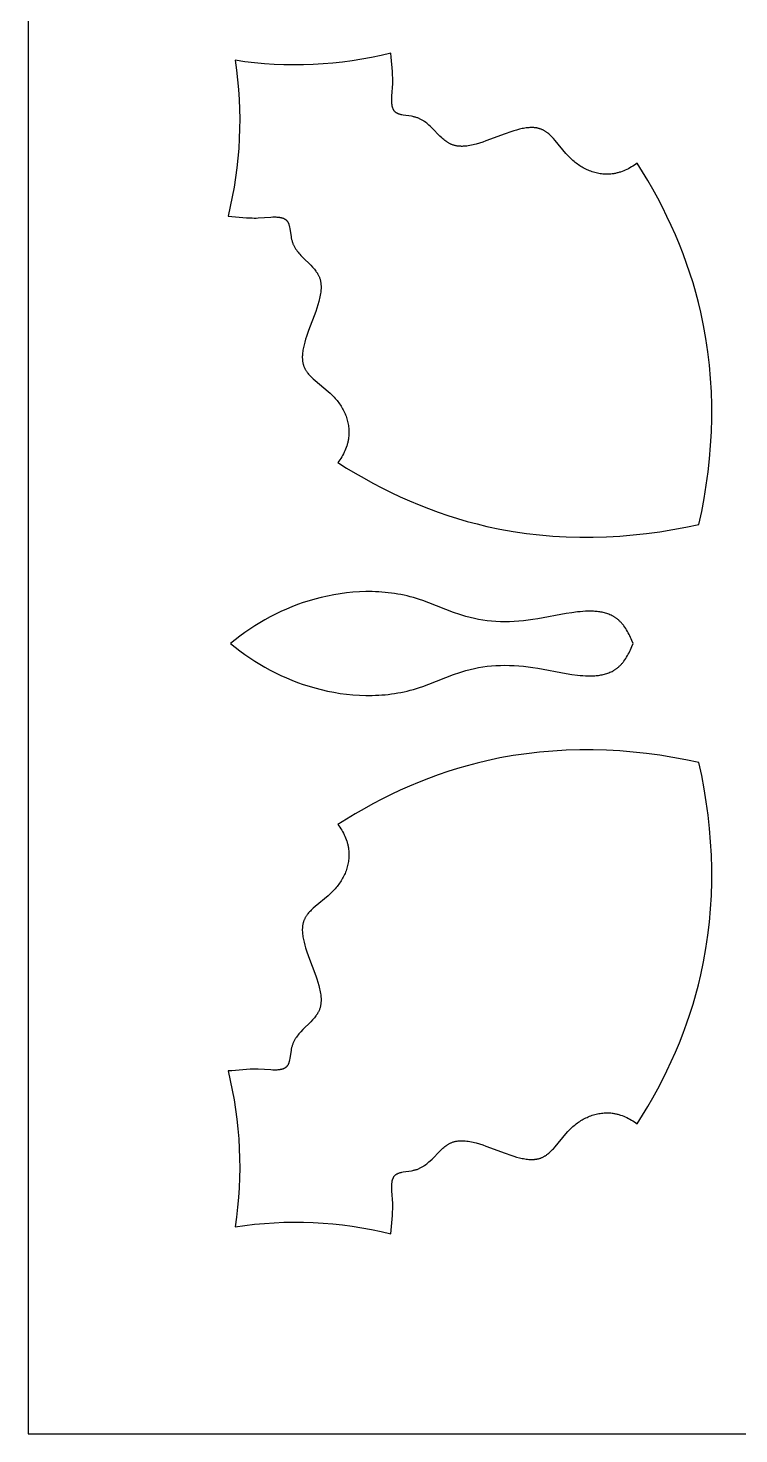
# Model space of a CAD drawing. Extents: x 198 to 1143, y 157 to 1987.
# Drawn here: x 197.6 to 304.2, y 156.9 to 367.7 of the extents above; entities that cross this region are included whole.
import ezdxf

# ---------------------------------------------------------------- set-up
doc = ezdxf.new("R2010")
doc.units = 0
doc.layers.get('0').update_dxf_attribs({"linetype": 'CONTINUOUS'})

msp = doc.modelspace()

# ---------------------------------------------------------------- linework, layer by layer
for points in [[(197.57, 156.9), (1142.56, 156.9), (1142.56, 1987.4), (197.57, 1987.4)], [(288.35, 275.41), (288.17, 275.87), (288.07, 276.1), (287.97, 276.33), (287.86, 276.56), (287.75, 276.78), (287.63, 277.01), (287.51, 277.22), (287.38, 277.44), (287.25, 277.65), (287.11, 277.85), (286.97, 278.05), (286.89, 278.15), (286.82, 278.24), (286.74, 278.33), (286.67, 278.42), (286.59, 278.51), (286.51, 278.6), (286.43, 278.68), (286.34, 278.76), (286.28, 278.83), (286.21, 278.89), (286.14, 278.94), (286.08, 279), (286.01, 279.06), (285.94, 279.11), (285.87, 279.16), (285.8, 279.22), (285.72, 279.27), (285.65, 279.31), (285.58, 279.36), (285.5, 279.41), (285.43, 279.45), (285.35, 279.49), (285.2, 279.58), (285.04, 279.65), (284.88, 279.72), (284.72, 279.79), (284.56, 279.85), (284.39, 279.91), (284.22, 279.96), (284.05, 280.01), (283.87, 280.05), (283.7, 280.09), (283.52, 280.12), (283.34, 280.15), (283.16, 280.18), (282.97, 280.2), (282.79, 280.22), (282.6, 280.23), (282.41, 280.24), (282.22, 280.25), (282.02, 280.26), (281.63, 280.25), (281.23, 280.24), (280.83, 280.22), (280.42, 280.18), (280.01, 280.14), (279.17, 280.03), (278.32, 279.9), (274.06, 279.11), (273.33, 279), (272.6, 278.9), (271.89, 278.82), (271.19, 278.76), (270.49, 278.71), (269.8, 278.68), (269.12, 278.67), (268.45, 278.68), (267.78, 278.7), (267.12, 278.75), (266.47, 278.82), (265.81, 278.9), (265.17, 279.01), (264.53, 279.14), (263.89, 279.29), (263.25, 279.46), (262.79, 279.6), (262.33, 279.75), (261.41, 280.07), (257.72, 281.51), (256.79, 281.85), (256.32, 282.01), (255.85, 282.16), (255.38, 282.3), (254.92, 282.42), (254.46, 282.54), (253.99, 282.64), (253.52, 282.74), (253.05, 282.82), (252.57, 282.9), (252.1, 282.97), (251.62, 283.03), (251.14, 283.08), (250.66, 283.12), (250.18, 283.15), (249.7, 283.17), (249.22, 283.19), (248.73, 283.2), (248.25, 283.19), (247.28, 283.16), (246.32, 283.1), (245.35, 283.01), (244.39, 282.88), (243.43, 282.72), (242.48, 282.53), (241.53, 282.32), (240.6, 282.07), (239.73, 281.82), (238.87, 281.54), (238.01, 281.24), (237.17, 280.92), (236.34, 280.57), (235.52, 280.2), (234.7, 279.81), (233.9, 279.4), (233.12, 278.97), (232.34, 278.52), (231.57, 278.05), (230.82, 277.55), (230.09, 277.05), (229.36, 276.52), (228.66, 275.97), (227.96, 275.41), (228.66, 274.85), (229.36, 274.3), (230.09, 273.78), (230.82, 273.27), (231.57, 272.78), (232.34, 272.3), (233.12, 271.85), (233.9, 271.42), (234.7, 271.01), (235.52, 270.62), (236.34, 270.25), (237.17, 269.9), (238.01, 269.58), (238.87, 269.28), (239.73, 269), (240.6, 268.75), (241.53, 268.5), (242.48, 268.29), (243.43, 268.1), (244.39, 267.94), (245.35, 267.82), (246.32, 267.72), (247.28, 267.66), (248.25, 267.63), (248.73, 267.63), (249.22, 267.63), (249.7, 267.65), (250.18, 267.67), (250.66, 267.7), (251.14, 267.74), (251.62, 267.79), (252.1, 267.85), (252.57, 267.92), (253.05, 268), (253.52, 268.08), (253.99, 268.18), (254.46, 268.28), (254.92, 268.4), (255.38, 268.52), (255.85, 268.66), (256.32, 268.81), (256.79, 268.97), (257.72, 269.31), (261.41, 270.75), (262.33, 271.07), (262.79, 271.22), (263.25, 271.36), (263.89, 271.53), (264.53, 271.68), (265.17, 271.81), (265.81, 271.92), (266.47, 272), (267.12, 272.07), (267.78, 272.12), (268.45, 272.14), (269.12, 272.15), (269.8, 272.14), (270.49, 272.11), (271.19, 272.06), (271.89, 272), (272.6, 271.92), (273.33, 271.82), (274.06, 271.71), (278.32, 270.92), (279.17, 270.79), (280.01, 270.68), (280.42, 270.64), (280.83, 270.6), (281.23, 270.58), (281.63, 270.57), (282.02, 270.57), (282.22, 270.57), (282.41, 270.58), (282.6, 270.59), (282.79, 270.6), (282.97, 270.62), (283.16, 270.64), (283.34, 270.67), (283.52, 270.7), (283.7, 270.73), (283.87, 270.77), (284.05, 270.81), (284.22, 270.86), (284.39, 270.91), (284.56, 270.97), (284.72, 271.03), (284.88, 271.1), (285.04, 271.17), (285.2, 271.24), (285.35, 271.33), (285.43, 271.37), (285.5, 271.41), (285.58, 271.46), (285.65, 271.51), (285.72, 271.55), (285.8, 271.6), (285.87, 271.66), (285.94, 271.71), (286.01, 271.76), (286.08, 271.82), (286.14, 271.88), (286.21, 271.94), (286.28, 272), (286.34, 272.06), (286.43, 272.14), (286.51, 272.22), (286.59, 272.31), (286.67, 272.4), (286.74, 272.49), (286.82, 272.58), (286.89, 272.67), (286.97, 272.77), (287.11, 272.97), (287.25, 273.17), (287.38, 273.38), (287.51, 273.6), (287.63, 273.81), (287.75, 274.04), (287.86, 274.26), (287.97, 274.49), (288.07, 274.72), (288.17, 274.95)]]:
    msp.add_lwpolyline(points, close=True)
for points in [[(228.63, 362.87, -0.099967), (227.57, 339.5), (228.14, 339.46), (230.33, 339.26), (230.91, 339.23), (231.2, 339.22), (231.5, 339.21), (231.8, 339.21), (232.12, 339.22), (234, 339.35), (234.3, 339.37), (234.6, 339.37), (234.74, 339.37), (234.89, 339.36), (235.03, 339.35), (235.16, 339.34), (235.29, 339.32), (235.36, 339.31), (235.42, 339.3), (235.48, 339.29), (235.55, 339.28), (235.61, 339.26), (235.66, 339.25), (235.72, 339.23), (235.78, 339.21), (235.83, 339.19), (235.89, 339.17), (235.94, 339.15), (235.99, 339.12), (236.02, 339.11), (236.04, 339.1), (236.07, 339.09), (236.09, 339.07), (236.11, 339.06), (236.14, 339.04), (236.16, 339.03), (236.18, 339.01), (236.21, 339), (236.23, 338.98), (236.25, 338.96), (236.27, 338.95), (236.29, 338.93), (236.31, 338.91), (236.33, 338.89), (236.35, 338.87), (236.37, 338.85), (236.39, 338.83), (236.4, 338.81), (236.42, 338.79), (236.45, 338.76), (236.47, 338.73), (236.49, 338.7), (236.51, 338.67), (236.54, 338.63), (236.56, 338.6), (236.58, 338.56), (236.59, 338.52), (236.61, 338.49), (236.63, 338.45), (236.65, 338.41), (236.66, 338.37), (236.68, 338.33), (236.69, 338.29), (236.72, 338.2), (236.75, 338.12), (236.77, 338.03), (236.79, 337.93), (236.81, 337.84), (236.85, 337.65), (237.03, 336.4), (237.07, 336.19), (237.1, 336.09), (237.12, 335.98), (237.15, 335.88), (237.18, 335.78), (237.21, 335.68), (237.24, 335.57), (237.28, 335.47), (237.32, 335.37), (237.36, 335.27), (237.41, 335.18), (237.45, 335.08), (237.5, 334.99), (237.55, 334.89), (237.6, 334.8), (237.66, 334.71), (237.71, 334.62), (237.77, 334.53), (237.83, 334.45), (237.96, 334.27), (238.08, 334.1), (238.22, 333.94), (238.36, 333.78), (238.5, 333.62), (238.79, 333.31), (239.99, 332.13), (240.26, 331.84), (240.4, 331.69), (240.53, 331.55), (240.65, 331.4), (240.77, 331.24), (240.82, 331.17), (240.87, 331.09), (240.93, 331.01), (240.98, 330.94), (241.02, 330.86), (241.07, 330.78), (241.11, 330.7), (241.16, 330.62), (241.2, 330.52), (241.24, 330.43), (241.28, 330.33), (241.32, 330.23), (241.35, 330.14), (241.38, 330.04), (241.41, 329.94), (241.43, 329.84), (241.45, 329.73), (241.47, 329.63), (241.49, 329.53), (241.5, 329.42), (241.51, 329.32), (241.52, 329.21), (241.53, 329.1), (241.53, 329), (241.54, 328.89), (241.54, 328.78), (241.53, 328.67), (241.53, 328.56), (241.52, 328.45), (241.51, 328.33), (241.49, 328.11), (241.46, 327.88), (241.42, 327.64), (241.37, 327.41), (241.32, 327.17), (241.27, 326.93), (241.2, 326.69), (241.06, 326.21), (240.91, 325.71), (240.73, 325.22), (239.65, 322.33), (239.35, 321.47), (239.21, 321.04), (239.09, 320.62), (238.98, 320.21), (238.93, 320), (238.88, 319.8), (238.84, 319.6), (238.81, 319.4), (238.78, 319.2), (238.76, 319), (238.74, 318.81), (238.73, 318.62), (238.72, 318.43), (238.72, 318.33), (238.72, 318.24), (238.73, 318.15), (238.73, 318.06), (238.74, 317.96), (238.75, 317.87), (238.76, 317.78), (238.77, 317.7), (238.78, 317.61), (238.8, 317.52), (238.82, 317.43), (238.84, 317.35), (238.86, 317.26), (238.89, 317.18), (238.91, 317.09), (238.94, 317.01), (238.97, 316.93), (239, 316.85), (239.04, 316.77), (239.08, 316.69), (239.12, 316.61), (239.16, 316.53), (239.2, 316.46), (239.25, 316.38), (239.29, 316.31), (239.34, 316.23), (239.39, 316.16), (239.45, 316.08), (239.5, 316.01), (239.56, 315.94), (239.67, 315.8), (239.8, 315.65), (239.93, 315.52), (240.06, 315.38), (240.2, 315.24), (240.34, 315.11), (240.64, 314.84), (242.59, 313.22), (242.91, 312.93), (243.07, 312.79), (243.22, 312.64), (243.37, 312.48), (243.52, 312.33), (243.67, 312.17), (243.81, 312.01), (243.94, 311.84), (244.07, 311.68), (244.2, 311.51), (244.32, 311.33), (244.44, 311.16), (244.55, 310.98), (244.66, 310.8), (244.76, 310.62), (244.86, 310.43), (244.96, 310.24), (245.04, 310.06), (245.13, 309.87), (245.21, 309.68), (245.28, 309.48), (245.35, 309.29), (245.41, 309.09), (245.47, 308.9), (245.52, 308.7), (245.56, 308.5), (245.6, 308.3), (245.64, 308.1), (245.67, 307.9), (245.69, 307.7), (245.71, 307.5), (245.72, 307.3), (245.72, 307.1), (245.72, 306.9), (245.71, 306.7), (245.7, 306.5), (245.67, 306.3), (245.66, 306.18), (245.64, 306.05), (245.61, 305.92), (245.59, 305.8), (245.56, 305.67), (245.53, 305.55), (245.5, 305.42), (245.47, 305.3), (245.43, 305.17), (245.39, 305.05), (245.3, 304.81), (245.21, 304.56), (245.11, 304.32), (245, 304.09), (244.89, 303.85), (244.76, 303.62), (244.63, 303.4), (244.5, 303.18), (244.36, 302.96), (244.21, 302.75), (244.06, 302.54), (245.35, 301.73), (246.65, 300.95), (247.98, 300.19), (249.31, 299.45), (250.67, 298.75), (252.04, 298.07), (253.42, 297.42), (254.82, 296.8), (256.23, 296.21), (257.65, 295.65), (259.08, 295.12), (260.53, 294.62), (261.99, 294.16), (263.46, 293.73), (264.93, 293.34), (266.42, 292.98), (268.38, 292.57), (270.35, 292.22), (272.34, 291.93), (274.33, 291.7), (276.33, 291.53), (278.33, 291.41), (280.34, 291.36), (282.35, 291.36), (284.36, 291.41), (286.37, 291.52), (288.37, 291.69), (290.36, 291.9), (292.35, 292.17), (294.32, 292.49), (296.28, 292.85), (298.23, 293.27), (298.65, 295.22), (299.01, 297.18), (299.33, 299.15), (299.6, 301.14), (299.81, 303.13), (299.98, 305.13), (300.09, 307.14), (300.14, 309.15), (300.14, 311.16), (300.09, 313.17), (299.97, 315.17), (299.8, 317.17), (299.57, 319.16), (299.28, 321.15), (298.93, 323.12), (298.52, 325.08), (298.16, 326.57), (297.77, 328.04), (297.34, 329.51), (296.88, 330.97), (296.38, 332.42), (295.85, 333.85), (295.29, 335.27), (294.7, 336.68), (294.08, 338.08), (293.43, 339.46), (292.75, 340.83), (292.05, 342.19), (291.31, 343.52), (290.55, 344.85), (289.77, 346.15), (288.96, 347.44), (288.75, 347.29), (288.54, 347.14), (288.32, 347), (288.1, 346.87), (287.88, 346.74), (287.65, 346.61), (287.41, 346.5), (287.18, 346.39), (286.94, 346.29), (286.69, 346.2), (286.45, 346.11), (286.33, 346.07), (286.2, 346.03), (286.08, 346), (285.95, 345.97), (285.83, 345.94), (285.7, 345.91), (285.58, 345.89), (285.45, 345.86), (285.32, 345.84), (285.19, 345.83), (285, 345.8), (284.8, 345.79), (284.6, 345.78), (284.4, 345.78), (284.2, 345.78), (284, 345.79), (283.8, 345.81), (283.6, 345.83), (283.4, 345.86), (283.2, 345.9), (283, 345.94), (282.8, 345.98), (282.6, 346.03), (282.41, 346.09), (282.21, 346.15), (282.02, 346.22), (281.82, 346.29), (281.63, 346.37), (281.44, 346.46), (281.26, 346.54), (281.07, 346.64), (280.88, 346.74), (280.7, 346.84), (280.52, 346.95), (280.34, 347.06), (280.17, 347.18), (279.99, 347.3), (279.82, 347.43), (279.66, 347.56), (279.49, 347.69), (279.33, 347.83), (279.17, 347.98), (279.02, 348.13), (278.86, 348.28), (278.71, 348.43), (278.57, 348.59), (278.28, 348.91), (276.66, 350.86), (276.39, 351.16), (276.26, 351.3), (276.12, 351.44), (275.98, 351.57), (275.85, 351.7), (275.7, 351.83), (275.56, 351.94), (275.49, 352), (275.42, 352.05), (275.34, 352.11), (275.27, 352.16), (275.19, 352.21), (275.12, 352.25), (275.04, 352.3), (274.97, 352.34), (274.89, 352.38), (274.81, 352.42), (274.73, 352.46), (274.65, 352.5), (274.57, 352.53), (274.49, 352.56), (274.41, 352.59), (274.32, 352.61), (274.24, 352.64), (274.15, 352.66), (274.07, 352.68), (273.98, 352.7), (273.89, 352.72), (273.8, 352.73), (273.72, 352.74), (273.63, 352.75), (273.54, 352.76), (273.44, 352.77), (273.35, 352.77), (273.26, 352.78), (273.17, 352.78), (273.07, 352.78), (272.88, 352.77), (272.69, 352.76), (272.5, 352.74), (272.3, 352.72), (272.1, 352.69), (271.9, 352.66), (271.7, 352.62), (271.5, 352.57), (271.29, 352.52), (270.88, 352.41), (270.46, 352.29), (270.03, 352.15), (269.17, 351.85), (266.28, 350.77), (265.78, 350.59), (265.29, 350.44), (264.81, 350.3), (264.57, 350.23), (264.33, 350.18), (264.09, 350.13), (263.86, 350.08), (263.62, 350.04), (263.39, 350.01), (263.17, 349.99), (263.05, 349.98), (262.94, 349.97), (262.83, 349.97), (262.72, 349.96), (262.61, 349.96), (262.5, 349.97), (262.4, 349.97), (262.29, 349.98), (262.18, 349.99), (262.08, 350), (261.97, 350.01), (261.87, 350.03), (261.77, 350.05), (261.66, 350.07), (261.56, 350.09), (261.46, 350.12), (261.36, 350.15), (261.27, 350.18), (261.17, 350.22), (261.07, 350.26), (260.98, 350.3), (260.88, 350.34), (260.8, 350.39), (260.72, 350.43), (260.64, 350.48), (260.56, 350.52), (260.49, 350.57), (260.41, 350.63), (260.33, 350.68), (260.25, 350.73), (260.1, 350.85), (259.95, 350.97), (259.81, 351.1), (259.66, 351.24), (259.37, 351.51), (258.19, 352.71), (257.88, 353), (257.72, 353.14), (257.56, 353.28), (257.4, 353.42), (257.23, 353.54), (257.05, 353.67), (256.97, 353.73), (256.88, 353.79), (256.79, 353.84), (256.7, 353.9), (256.61, 353.95), (256.51, 354), (256.42, 354.05), (256.32, 354.09), (256.23, 354.14), (256.13, 354.18), (256.03, 354.22), (255.93, 354.26), (255.82, 354.29), (255.72, 354.32), (255.62, 354.35), (255.52, 354.38), (255.41, 354.4), (255.31, 354.43), (255.1, 354.47), (253.85, 354.65), (253.66, 354.69), (253.57, 354.71), (253.47, 354.73), (253.38, 354.75), (253.3, 354.78), (253.21, 354.81), (253.17, 354.82), (253.13, 354.84), (253.09, 354.85), (253.05, 354.87), (253.01, 354.89), (252.98, 354.91), (252.94, 354.92), (252.9, 354.94), (252.87, 354.96), (252.83, 354.99), (252.8, 355.01), (252.77, 355.03), (252.74, 355.05), (252.71, 355.08), (252.69, 355.1), (252.67, 355.11), (252.65, 355.13), (252.63, 355.15), (252.61, 355.17), (252.59, 355.19), (252.57, 355.21), (252.55, 355.23), (252.54, 355.25), (252.52, 355.27), (252.5, 355.29), (252.49, 355.32), (252.47, 355.34), (252.46, 355.36), (252.44, 355.39), (252.43, 355.41), (252.41, 355.43), (252.4, 355.46), (252.39, 355.48), (252.38, 355.51), (252.35, 355.56), (252.33, 355.61), (252.31, 355.67), (252.29, 355.72), (252.27, 355.78), (252.25, 355.84), (252.24, 355.89), (252.22, 355.95), (252.21, 356.02), (252.2, 356.08), (252.19, 356.14), (252.18, 356.21), (252.16, 356.34), (252.15, 356.47), (252.14, 356.61), (252.13, 356.76), (252.13, 356.9), (252.13, 357.2), (252.15, 357.5), (252.28, 359.38), (252.29, 359.7), (252.29, 360), (252.28, 360.3), (252.27, 360.59), (252.24, 361.17), (252.04, 363.36), (252, 363.93, -0.099967)], [(228.63, 187.95, -0.099967), (252, 186.9), (252.04, 187.46), (252.24, 189.65), (252.27, 190.23), (252.28, 190.52), (252.29, 190.82), (252.29, 191.13), (252.28, 191.44), (252.15, 193.32), (252.13, 193.62), (252.13, 193.92), (252.13, 194.06), (252.14, 194.21), (252.15, 194.35), (252.16, 194.48), (252.18, 194.61), (252.19, 194.68), (252.2, 194.74), (252.21, 194.8), (252.22, 194.87), (252.24, 194.93), (252.25, 194.99), (252.27, 195.04), (252.29, 195.1), (252.31, 195.16), (252.33, 195.21), (252.35, 195.26), (252.38, 195.31), (252.39, 195.34), (252.4, 195.36), (252.41, 195.39), (252.43, 195.41), (252.44, 195.44), (252.46, 195.46), (252.47, 195.48), (252.49, 195.5), (252.5, 195.53), (252.52, 195.55), (252.54, 195.57), (252.55, 195.59), (252.57, 195.61), (252.59, 195.63), (252.61, 195.65), (252.63, 195.67), (252.65, 195.69), (252.67, 195.71), (252.69, 195.73), (252.71, 195.74), (252.74, 195.77), (252.77, 195.79), (252.8, 195.81), (252.83, 195.84), (252.87, 195.86), (252.9, 195.88), (252.94, 195.9), (252.98, 195.91), (253.01, 195.93), (253.05, 195.95), (253.09, 195.97), (253.13, 195.98), (253.17, 196), (253.21, 196.01), (253.3, 196.04), (253.38, 196.07), (253.47, 196.09), (253.57, 196.11), (253.66, 196.13), (253.85, 196.17), (255.1, 196.35), (255.31, 196.39), (255.41, 196.42), (255.52, 196.44), (255.62, 196.47), (255.72, 196.5), (255.82, 196.53), (255.93, 196.56), (256.03, 196.6), (256.13, 196.64), (256.23, 196.68), (256.32, 196.73), (256.42, 196.77), (256.51, 196.82), (256.61, 196.87), (256.7, 196.92), (256.79, 196.98), (256.88, 197.04), (256.97, 197.09), (257.05, 197.15), (257.23, 197.28), (257.4, 197.41), (257.56, 197.54), (257.72, 197.68), (257.88, 197.82), (258.19, 198.11), (259.37, 199.31), (259.66, 199.58), (259.81, 199.72), (259.95, 199.85), (260.1, 199.97), (260.25, 200.09), (260.33, 200.14), (260.41, 200.2), (260.49, 200.25), (260.56, 200.3), (260.64, 200.35), (260.72, 200.39), (260.8, 200.43), (260.88, 200.48), (260.98, 200.52), (261.07, 200.56), (261.17, 200.6), (261.27, 200.64), (261.36, 200.67), (261.46, 200.7), (261.56, 200.73), (261.66, 200.75), (261.77, 200.77), (261.87, 200.79), (261.97, 200.81), (262.08, 200.82), (262.18, 200.83), (262.29, 200.84), (262.4, 200.85), (262.5, 200.85), (262.61, 200.86), (262.72, 200.86), (262.83, 200.85), (262.94, 200.85), (263.05, 200.84), (263.17, 200.83), (263.39, 200.81), (263.62, 200.78), (263.86, 200.74), (264.09, 200.7), (264.33, 200.64), (264.57, 200.59), (264.81, 200.52), (265.29, 200.38), (265.78, 200.23), (266.28, 200.05), (269.17, 198.97), (270.03, 198.67), (270.46, 198.53), (270.88, 198.41), (271.29, 198.3), (271.5, 198.25), (271.7, 198.2), (271.9, 198.17), (272.1, 198.13), (272.3, 198.1), (272.5, 198.08), (272.69, 198.06), (272.88, 198.05), (273.07, 198.04), (273.17, 198.04), (273.26, 198.05), (273.35, 198.05), (273.44, 198.05), (273.54, 198.06), (273.63, 198.07), (273.72, 198.08), (273.8, 198.09), (273.89, 198.11), (273.98, 198.12), (274.07, 198.14), (274.15, 198.16), (274.24, 198.18), (274.32, 198.21), (274.41, 198.23), (274.49, 198.26), (274.57, 198.29), (274.65, 198.32), (274.73, 198.36), (274.81, 198.4), (274.89, 198.44), (274.97, 198.48), (275.04, 198.52), (275.12, 198.57), (275.19, 198.61), (275.27, 198.66), (275.34, 198.71), (275.42, 198.77), (275.49, 198.82), (275.56, 198.88), (275.7, 198.99), (275.85, 199.12), (275.98, 199.25), (276.12, 199.38), (276.26, 199.52), (276.39, 199.66), (276.66, 199.96), (278.28, 201.91), (278.57, 202.23), (278.71, 202.39), (278.86, 202.54), (279.02, 202.7), (279.17, 202.84), (279.33, 202.99), (279.49, 203.13), (279.66, 203.26), (279.82, 203.39), (279.99, 203.52), (280.17, 203.64), (280.34, 203.76), (280.52, 203.87), (280.7, 203.98), (280.88, 204.08), (281.07, 204.18), (281.26, 204.28), (281.44, 204.36), (281.63, 204.45), (281.82, 204.53), (282.02, 204.6), (282.21, 204.67), (282.41, 204.73), (282.6, 204.79), (282.8, 204.84), (283, 204.88), (283.2, 204.92), (283.4, 204.96), (283.6, 204.99), (283.8, 205.01), (284, 205.03), (284.2, 205.04), (284.4, 205.04), (284.6, 205.04), (284.8, 205.03), (285, 205.02), (285.19, 204.99), (285.32, 204.98), (285.45, 204.96), (285.58, 204.94), (285.7, 204.91), (285.83, 204.88), (285.95, 204.85), (286.08, 204.82), (286.2, 204.79), (286.33, 204.75), (286.45, 204.71), (286.69, 204.63), (286.94, 204.53), (287.18, 204.43), (287.41, 204.32), (287.65, 204.21), (287.88, 204.08), (288.1, 203.95), (288.32, 203.82), (288.54, 203.68), (288.75, 203.53), (288.96, 203.38), (289.77, 204.67), (290.55, 205.97), (291.31, 207.3), (292.05, 208.63), (292.75, 209.99), (293.43, 211.36), (294.08, 212.74), (294.7, 214.14), (295.29, 215.55), (295.85, 216.97), (296.38, 218.4), (296.88, 219.85), (297.34, 221.31), (297.77, 222.78), (298.16, 224.25), (298.52, 225.74), (298.93, 227.7), (299.28, 229.67), (299.57, 231.66), (299.8, 233.65), (299.97, 235.65), (300.09, 237.65), (300.14, 239.66), (300.14, 241.67), (300.09, 243.68), (299.98, 245.69), (299.81, 247.69), (299.6, 249.68), (299.33, 251.67), (299.01, 253.64), (298.65, 255.6), (298.23, 257.55), (296.28, 257.97), (294.32, 258.33), (292.35, 258.65), (290.36, 258.92), (288.37, 259.13), (286.37, 259.3), (284.36, 259.41), (282.35, 259.46), (280.34, 259.46), (278.33, 259.41), (276.33, 259.29), (274.33, 259.12), (272.34, 258.89), (270.35, 258.6), (268.38, 258.25), (266.42, 257.84), (264.93, 257.48), (263.46, 257.09), (261.99, 256.66), (260.53, 256.2), (259.08, 255.7), (257.65, 255.17), (256.23, 254.61), (254.82, 254.02), (253.42, 253.4), (252.04, 252.75), (250.67, 252.07), (249.31, 251.37), (247.98, 250.63), (246.65, 249.87), (245.35, 249.09), (244.06, 248.28), (244.21, 248.07), (244.36, 247.86), (244.5, 247.64), (244.63, 247.42), (244.76, 247.2), (244.89, 246.97), (245, 246.73), (245.11, 246.5), (245.21, 246.26), (245.3, 246.01), (245.39, 245.77), (245.43, 245.65), (245.47, 245.52), (245.5, 245.4), (245.53, 245.27), (245.56, 245.15), (245.59, 245.02), (245.61, 244.9), (245.64, 244.77), (245.66, 244.64), (245.67, 244.52), (245.7, 244.32), (245.71, 244.12), (245.72, 243.92), (245.72, 243.72), (245.72, 243.52), (245.71, 243.32), (245.69, 243.12), (245.67, 242.92), (245.64, 242.72), (245.6, 242.52), (245.56, 242.32), (245.52, 242.12), (245.47, 241.92), (245.41, 241.73), (245.35, 241.53), (245.28, 241.34), (245.21, 241.15), (245.13, 240.95), (245.04, 240.76), (244.96, 240.58), (244.86, 240.39), (244.76, 240.21), (244.66, 240.02), (244.55, 239.84), (244.44, 239.66), (244.32, 239.49), (244.2, 239.32), (244.07, 239.14), (243.94, 238.98), (243.81, 238.81), (243.67, 238.65), (243.52, 238.49), (243.37, 238.34), (243.22, 238.18), (243.07, 238.03), (242.91, 237.89), (242.59, 237.6), (240.64, 235.98), (240.34, 235.71), (240.2, 235.58), (240.06, 235.44), (239.93, 235.3), (239.8, 235.17), (239.67, 235.03), (239.56, 234.88), (239.5, 234.81), (239.45, 234.74), (239.39, 234.66), (239.34, 234.59), (239.29, 234.52), (239.25, 234.44), (239.2, 234.36), (239.16, 234.29), (239.12, 234.21), (239.08, 234.13), (239.04, 234.05), (239, 233.97), (238.97, 233.89), (238.94, 233.81), (238.91, 233.73), (238.89, 233.64), (238.86, 233.56), (238.84, 233.47), (238.82, 233.39), (238.8, 233.3), (238.78, 233.21), (238.77, 233.13), (238.76, 233.04), (238.75, 232.95), (238.74, 232.86), (238.73, 232.76), (238.73, 232.67), (238.72, 232.58), (238.72, 232.49), (238.72, 232.39), (238.73, 232.2), (238.74, 232.01), (238.76, 231.82), (238.78, 231.62), (238.81, 231.42), (238.84, 231.22), (238.88, 231.02), (238.93, 230.82), (238.98, 230.61), (239.09, 230.2), (239.21, 229.78), (239.35, 229.35), (239.65, 228.49), (240.73, 225.6), (240.91, 225.11), (241.06, 224.61), (241.2, 224.13), (241.27, 223.89), (241.32, 223.65), (241.37, 223.41), (241.42, 223.18), (241.46, 222.94), (241.49, 222.71), (241.51, 222.49), (241.52, 222.38), (241.53, 222.26), (241.53, 222.15), (241.54, 222.04), (241.54, 221.93), (241.53, 221.82), (241.53, 221.72), (241.52, 221.61), (241.51, 221.5), (241.5, 221.4), (241.49, 221.29), (241.47, 221.19), (241.45, 221.09), (241.43, 220.98), (241.41, 220.88), (241.38, 220.78), (241.35, 220.68), (241.32, 220.59), (241.28, 220.49), (241.24, 220.39), (241.2, 220.3), (241.16, 220.2), (241.11, 220.12), (241.07, 220.04), (241.02, 219.96), (240.98, 219.88), (240.93, 219.81), (240.87, 219.73), (240.82, 219.65), (240.77, 219.58), (240.65, 219.42), (240.53, 219.28), (240.4, 219.13), (240.26, 218.98), (239.99, 218.69), (238.79, 217.51), (238.5, 217.2), (238.36, 217.04), (238.22, 216.88), (238.08, 216.72), (237.96, 216.55), (237.83, 216.38), (237.77, 216.29), (237.71, 216.2), (237.66, 216.11), (237.6, 216.02), (237.55, 215.93), (237.5, 215.83), (237.45, 215.74), (237.41, 215.64), (237.36, 215.55), (237.32, 215.45), (237.28, 215.35), (237.24, 215.25), (237.21, 215.14), (237.18, 215.04), (237.15, 214.94), (237.12, 214.84), (237.1, 214.73), (237.07, 214.63), (237.03, 214.42), (236.85, 213.17), (236.81, 212.98), (236.79, 212.89), (236.77, 212.79), (236.75, 212.71), (236.72, 212.62), (236.69, 212.53), (236.68, 212.49), (236.66, 212.45), (236.65, 212.41), (236.63, 212.37), (236.61, 212.33), (236.59, 212.3), (236.58, 212.26), (236.56, 212.22), (236.54, 212.19), (236.51, 212.15), (236.49, 212.12), (236.47, 212.09), (236.45, 212.06), (236.42, 212.03), (236.4, 212.01), (236.39, 211.99), (236.37, 211.97), (236.35, 211.95), (236.33, 211.93), (236.31, 211.91), (236.29, 211.89), (236.27, 211.87), (236.25, 211.86), (236.23, 211.84), (236.21, 211.82), (236.18, 211.81), (236.16, 211.79), (236.14, 211.78), (236.11, 211.76), (236.09, 211.75), (236.07, 211.74), (236.04, 211.72), (236.02, 211.71), (235.99, 211.7), (235.94, 211.67), (235.89, 211.65), (235.83, 211.63), (235.78, 211.61), (235.72, 211.59), (235.66, 211.57), (235.61, 211.56), (235.55, 211.54), (235.48, 211.53), (235.42, 211.52), (235.36, 211.51), (235.29, 211.5), (235.16, 211.48), (235.03, 211.47), (234.89, 211.46), (234.74, 211.45), (234.6, 211.45), (234.3, 211.45), (234, 211.47), (232.12, 211.6), (231.8, 211.61), (231.5, 211.61), (231.2, 211.6), (230.91, 211.59), (230.33, 211.56), (228.14, 211.36), (227.57, 211.33, -0.099967)]]:
    msp.add_lwpolyline(points, format="xyb", close=True)

doc.saveas('drawing.dxf')
